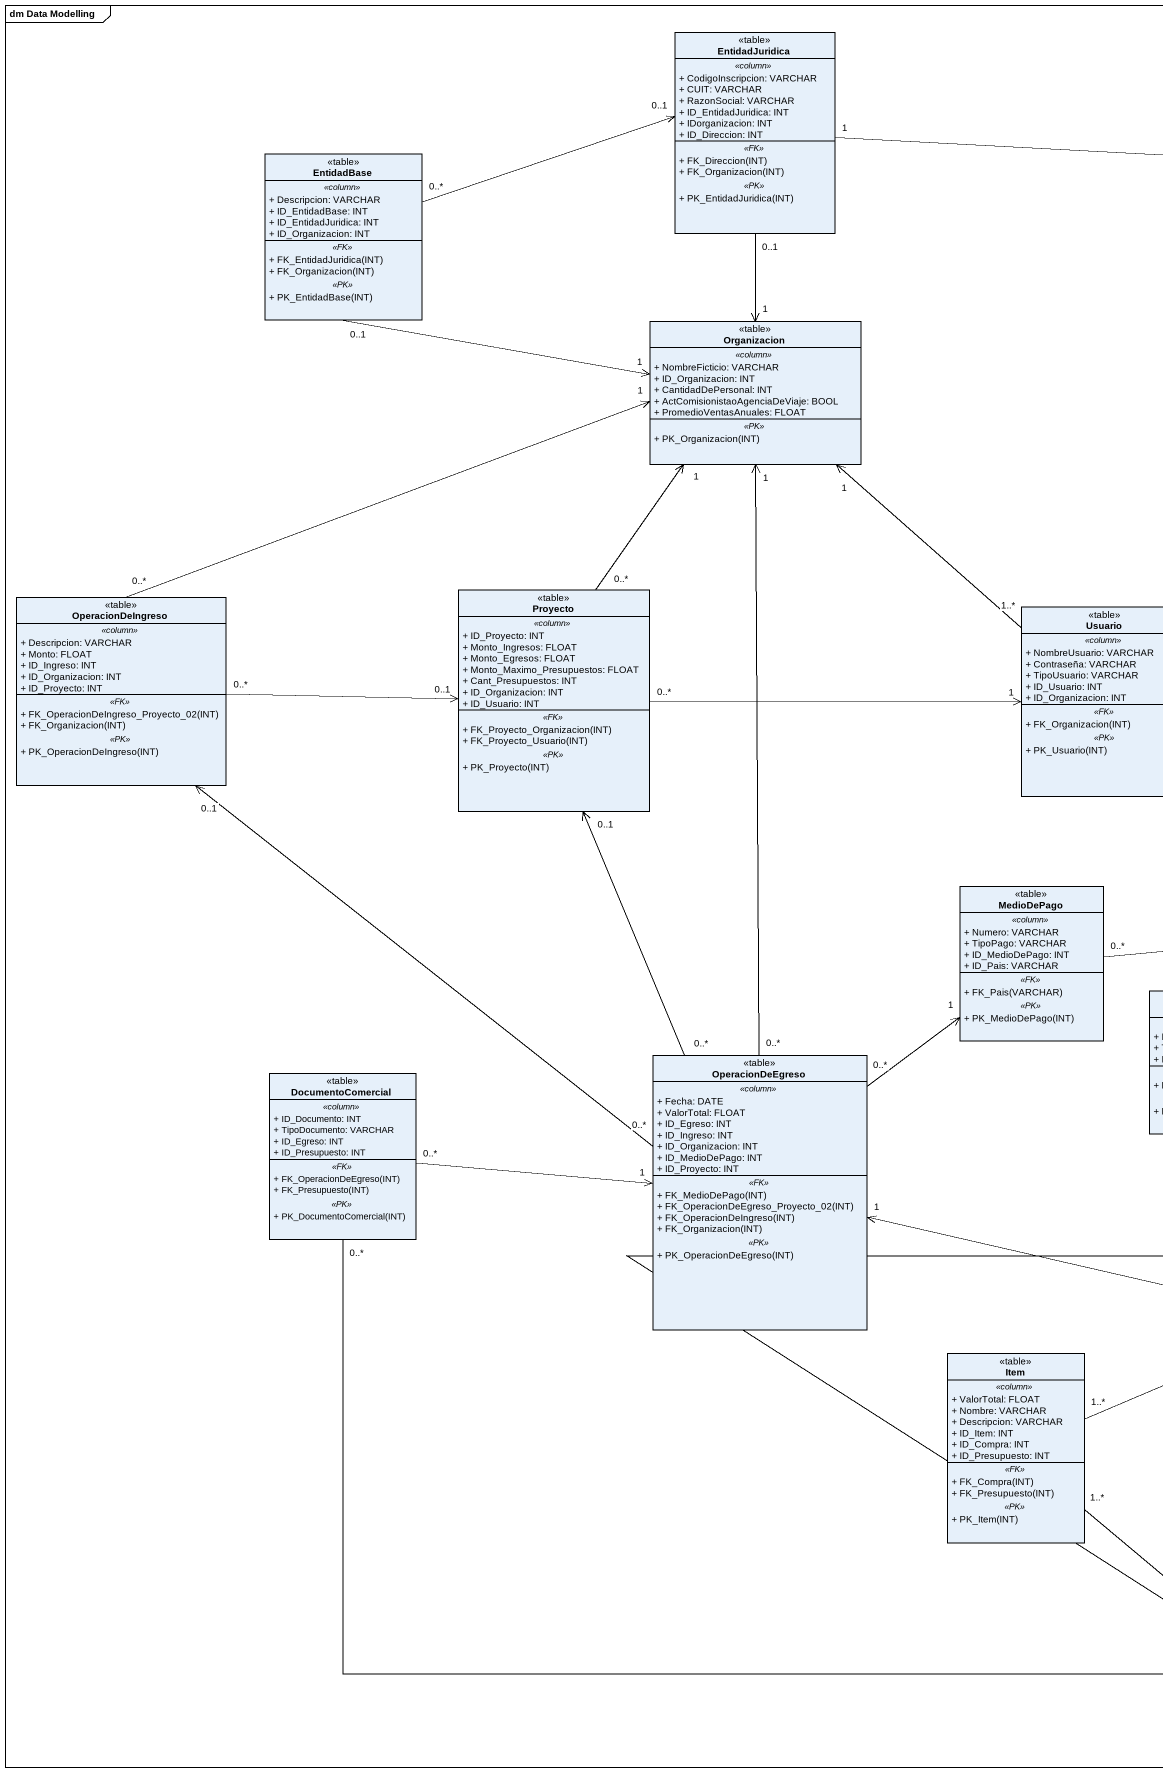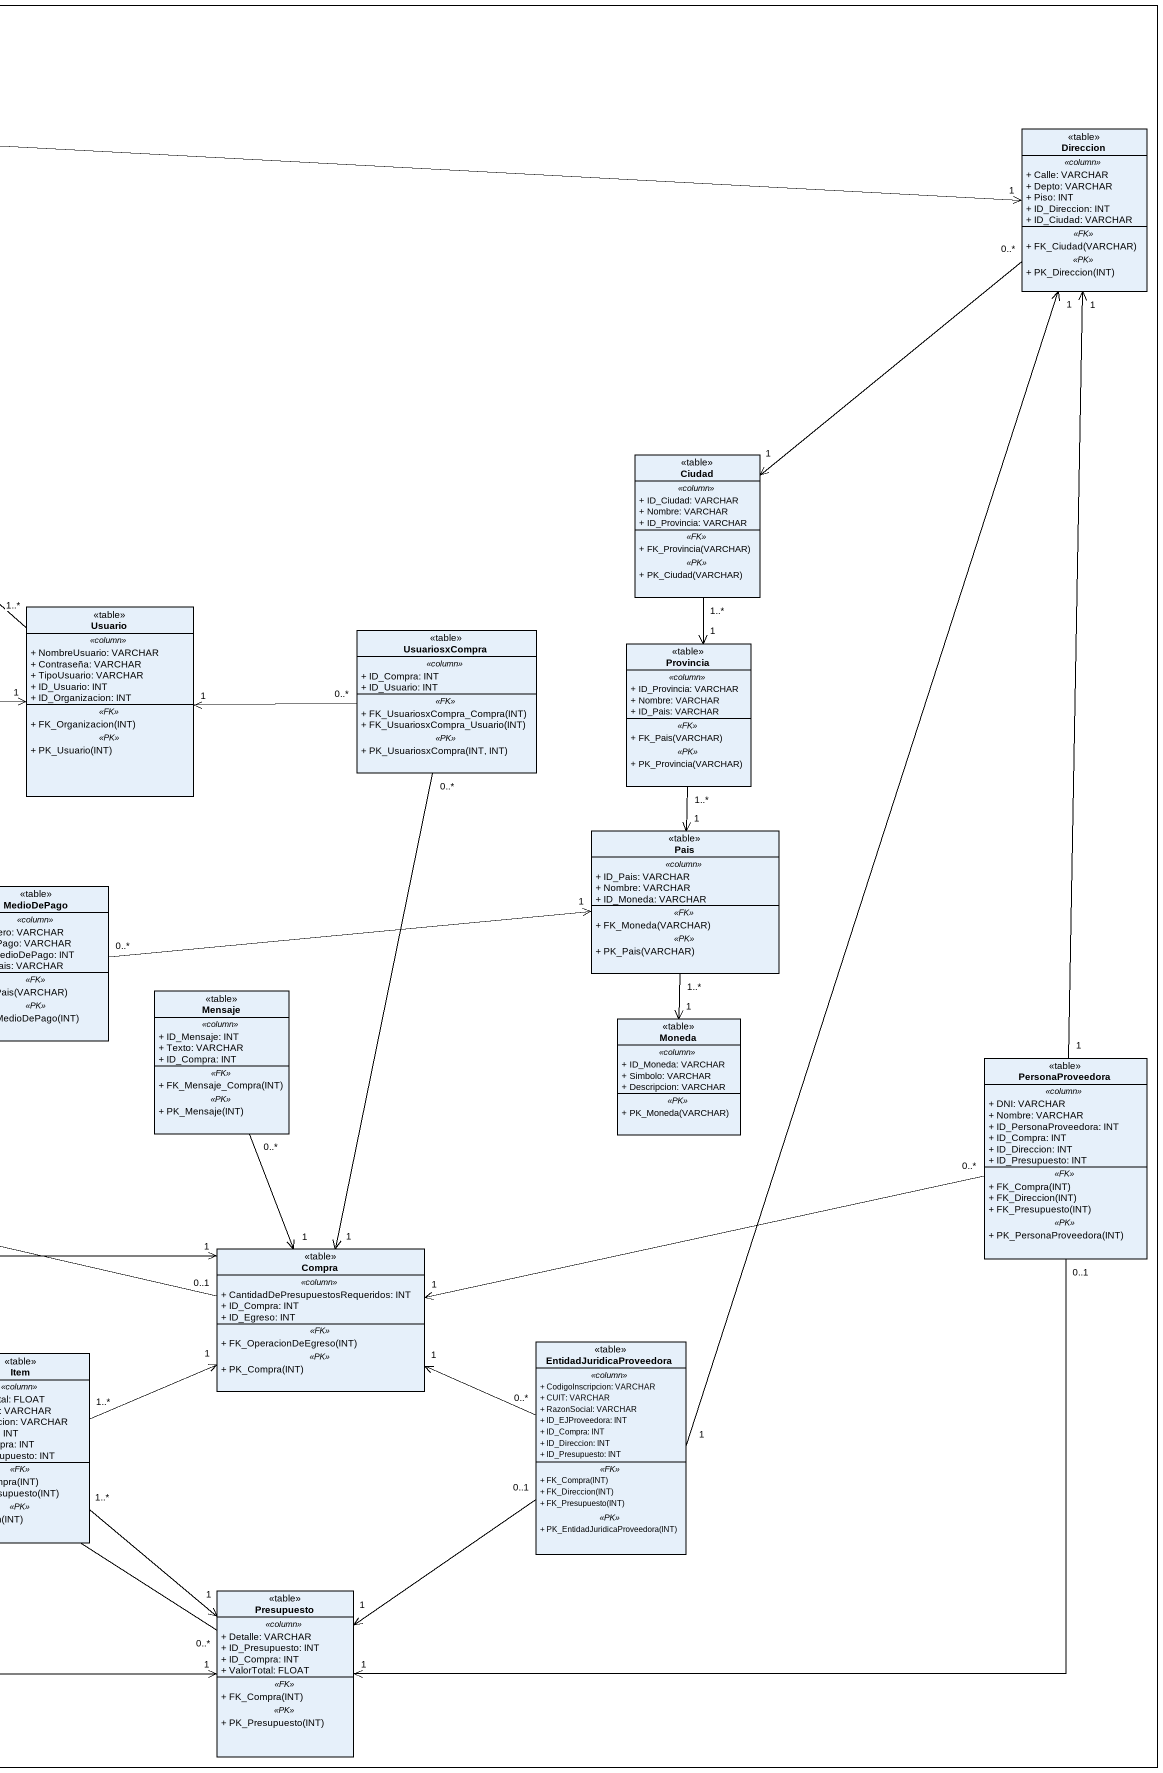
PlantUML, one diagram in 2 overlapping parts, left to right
@startuml
mainframe dm Data Modelling
hide circle
hide empty members
skinparam classAttributeIconSize 0
class EntidadJuridica <<table>> {
  .. <<column>> ..
  + CodigoInscripcion: VARCHAR
  + CUIT: VARCHAR
  + RazonSocial: VARCHAR
  + ID_EntidadJuridica: INT
  + IDorganizacion: INT
  + ID_Direccion: INT
  .. <<FK>> ..
  + FK_Direccion(INT)
  + FK_Organizacion(INT)
  .. <<PK>> ..
  + PK_EntidadJuridica(INT)
}
class Direccion <<table>> {
  .. <<column>> ..
  + Calle: VARCHAR
  + Depto: VARCHAR
  + Piso: INT
  + ID_Direccion: INT
  + ID_Ciudad: VARCHAR
  .. <<FK>> ..
  + FK_Ciudad(VARCHAR)
  .. <<PK>> ..
  + PK_Direccion(INT)
}
class EntidadBase <<table>> {
  .. <<column>> ..
  + Descripcion: VARCHAR
  + ID_EntidadBase: INT
  + ID_EntidadJuridica: INT
  + ID_Organizacion: INT
  .. <<FK>> ..
  + FK_EntidadJuridica(INT)
  + FK_Organizacion(INT)
  .. <<PK>> ..
  + PK_EntidadBase(INT)
}
class Organizacion <<table>> {
  .. <<column>> ..
  + NombreFicticio: VARCHAR
  + ID_Organizacion: INT
  + CantidadDePersonal: INT
  + ActComisionistaoAgenciaDeViaje: BOOL
  + PromedioVentasAnuales: FLOAT
  .. <<PK>> ..
  + PK_Organizacion(INT)
}
class Ciudad <<table>> {
  .. <<column>> ..
  + ID_Ciudad: VARCHAR
  + Nombre: VARCHAR
  + ID_Provincia: VARCHAR
  .. <<FK>> ..
  + FK_Provincia(VARCHAR)
  .. <<PK>> ..
  + PK_Ciudad(VARCHAR)
}
class OperacionDeIngreso <<table>> {
  .. <<column>> ..
  + Descripcion: VARCHAR
  + Monto: FLOAT
  + ID_Ingreso: INT
  + ID_Organizacion: INT
  + ID_Proyecto: INT
  .. <<FK>> ..
  + FK_OperacionDeIngreso_Proyecto_02(INT)
  + FK_Organizacion(INT)
  .. <<PK>> ..
  + PK_OperacionDeIngreso(INT)
}
class Proyecto <<table>> {
  .. <<column>> ..
  + ID_Proyecto: INT
  + Monto_Ingresos: FLOAT
  + Monto_Egresos: FLOAT
  + Monto_Maximo_Presupuestos: FLOAT
  + Cant_Presupuestos: INT
  + ID_Organizacion: INT
  + ID_Usuario: INT
  .. <<FK>> ..
  + FK_Proyecto_Organizacion(INT)
  + FK_Proyecto_Usuario(INT)
  .. <<PK>> ..
  + PK_Proyecto(INT)
}
class Usuario <<table>> {
  .. <<column>> ..
  + NombreUsuario: VARCHAR
  + Contraseña: VARCHAR
  + TipoUsuario: VARCHAR
  + ID_Usuario: INT
  + ID_Organizacion: INT
  .. <<FK>> ..
  + FK_Organizacion(INT)
  .. <<PK>> ..
  + PK_Usuario(INT)
}
class UsuariosxCompra <<table>> {
  .. <<column>> ..
  + ID_Compra: INT
  + ID_Usuario: INT
  .. <<FK>> ..
  + FK_UsuariosxCompra_Compra(INT)
  + FK_UsuariosxCompra_Usuario(INT)
  .. <<PK>> ..
  + PK_UsuariosxCompra(INT, INT)
}
class Provincia <<table>> {
  .. <<column>> ..
  + ID_Provincia: VARCHAR
  + Nombre: VARCHAR
  + ID_Pais: VARCHAR
  .. <<FK>> ..
  + FK_Pais(VARCHAR)
  .. <<PK>> ..
  + PK_Provincia(VARCHAR)
}
class Pais <<table>> {
  .. <<column>> ..
  + ID_Pais: VARCHAR
  + Nombre: VARCHAR
  + ID_Moneda: VARCHAR
  .. <<FK>> ..
  + FK_Moneda(VARCHAR)
  .. <<PK>> ..
  + PK_Pais(VARCHAR)
}
class MedioDePago <<table>> {
  .. <<column>> ..
  + Numero: VARCHAR
  + TipoPago: VARCHAR
  + ID_MedioDePago: INT
  + ID_Pais: VARCHAR
  .. <<FK>> ..
  + FK_Pais(VARCHAR)
  .. <<PK>> ..
  + PK_MedioDePago(INT)
}
class Mensaje <<table>> {
  .. <<column>> ..
  + ID_Mensaje: INT
  + Texto: VARCHAR
  + ID_Compra: INT
  .. <<FK>> ..
  + FK_Mensaje_Compra(INT)
  .. <<PK>> ..
  + PK_Mensaje(INT)
}
class Moneda <<table>> {
  .. <<column>> ..
  + ID_Moneda: VARCHAR
  + Simbolo: VARCHAR
  + Descripcion: VARCHAR
  .. <<PK>> ..
  + PK_Moneda(VARCHAR)
}
class OperacionDeEgreso <<table>> {
  .. <<column>> ..
  + Fecha: DATE
  + ValorTotal: FLOAT
  + ID_Egreso: INT
  + ID_Ingreso: INT
  + ID_Organizacion: INT
  + ID_MedioDePago: INT
  + ID_Proyecto: INT
  .. <<FK>> ..
  + FK_MedioDePago(INT)
  + FK_OperacionDeEgreso_Proyecto_02(INT)
  + FK_OperacionDeIngreso(INT)
  + FK_Organizacion(INT)
  .. <<PK>> ..
  + PK_OperacionDeEgreso(INT)
}
class PersonaProveedora <<table>> {
  .. <<column>> ..
  + DNI: VARCHAR
  + Nombre: VARCHAR
  + ID_PersonaProveedora: INT
  + ID_Compra: INT
  + ID_Direccion: INT
  + ID_Presupuesto: INT
  .. <<FK>> ..
  + FK_Compra(INT)
  + FK_Direccion(INT)
  + FK_Presupuesto(INT)
  .. <<PK>> ..
  + PK_PersonaProveedora(INT)
}
class DocumentoComercial <<table>> {
  .. <<column>> ..
  + ID_Documento: INT
  + TipoDocumento: VARCHAR
  + ID_Egreso: INT
  + ID_Presupuesto: INT
  .. <<FK>> ..
  + FK_OperacionDeEgreso(INT)
  + FK_Presupuesto(INT)
  .. <<PK>> ..
  + PK_DocumentoComercial(INT)
}
class Compra <<table>> {
  .. <<column>> ..
  + CantidadDePresupuestosRequeridos: INT
  + ID_Compra: INT
  + ID_Egreso: INT
  .. <<FK>> ..
  + FK_OperacionDeEgreso(INT)
  .. <<PK>> ..
  + PK_Compra(INT)
}
class EntidadJuridicaProveedora <<table>> {
  .. <<column>> ..
  + CodigoInscripcion: VARCHAR
  + CUIT: VARCHAR
  + RazonSocial: VARCHAR
  + ID_EJProveedora: INT
  + ID_Compra: INT
  + ID_Direccion: INT
  + ID_Presupuesto: INT
  .. <<FK>> ..
  + FK_Compra(INT)
  + FK_Direccion(INT)
  + FK_Presupuesto(INT)
  .. <<PK>> ..
  + PK_EntidadJuridicaProveedora(INT)
}
class Item <<table>> {
  .. <<column>> ..
  + ValorTotal: FLOAT
  + Nombre: VARCHAR
  + Descripcion: VARCHAR
  + ID_Item: INT
  + ID_Compra: INT
  + ID_Presupuesto: INT
  .. <<FK>> ..
  + FK_Compra(INT)
  + FK_Presupuesto(INT)
  .. <<PK>> ..
  + PK_Item(INT)
}
class Presupuesto <<table>> {
  .. <<column>> ..
  + Detalle: VARCHAR
  + ID_Presupuesto: INT
  + ID_Compra: INT
  + ValorTotal: FLOAT
  .. <<FK>> ..
  + FK_Compra(INT)
  .. <<PK>> ..
  + PK_Presupuesto(INT)
}
EntidadJuridica "1" -right-> "1" Direccion
EntidadJuridica "0..1" --> "1" Organizacion
Direccion "0..*" --> "1" Ciudad
EntidadBase "0..*" -right-> "0..1" EntidadJuridica
EntidadBase "0..1" -right-> "1" Organizacion
Ciudad "1..*" --> "1" Provincia
OperacionDeIngreso "0..*" -right-> "1" Organizacion
OperacionDeIngreso "0..*" -right-> "0..1" Proyecto
Proyecto "0..*" -up-> "1" Organizacion
Proyecto "0..*" -right-> "1" Usuario
Usuario "1..*" -up-> "1" Organizacion
UsuariosxCompra "0..*" -left-> "1" Usuario
UsuariosxCompra "0..*" --> "1" Compra
Provincia "1..*" --> "1" Pais
Pais "1..*" --> "1" Moneda
MedioDePago "0..*" -right-> "1" Pais
Mensaje "0..*" --> "1" Compra
OperacionDeEgreso "0..*" -up-> "1" Organizacion
OperacionDeEgreso "0..*" -up-> "0..1" OperacionDeIngreso
OperacionDeEgreso "0..*" -up-> "0..1" Proyecto
OperacionDeEgreso "0..*" -up-> "1" MedioDePago
PersonaProveedora "1" -up-> "1" Direccion
PersonaProveedora "0..*" -left-> "1" Compra
PersonaProveedora "0..1" --> "1" Presupuesto
DocumentoComercial "0..*" -right-> "1" OperacionDeEgreso
DocumentoComercial "0..*" -right-> "1" Presupuesto
Compra "0..1" -left-> "1" OperacionDeEgreso
EntidadJuridicaProveedora "1" -up-> "1" Direccion
EntidadJuridicaProveedora "0..*" -left-> "1" Compra
EntidadJuridicaProveedora "0..1" --> "1" Presupuesto
Item "1..*" -right-> "1" Compra
Item "1..*" --> "1" Presupuesto
Presupuesto "0..*" -up-> "1" Compra
@enduml
